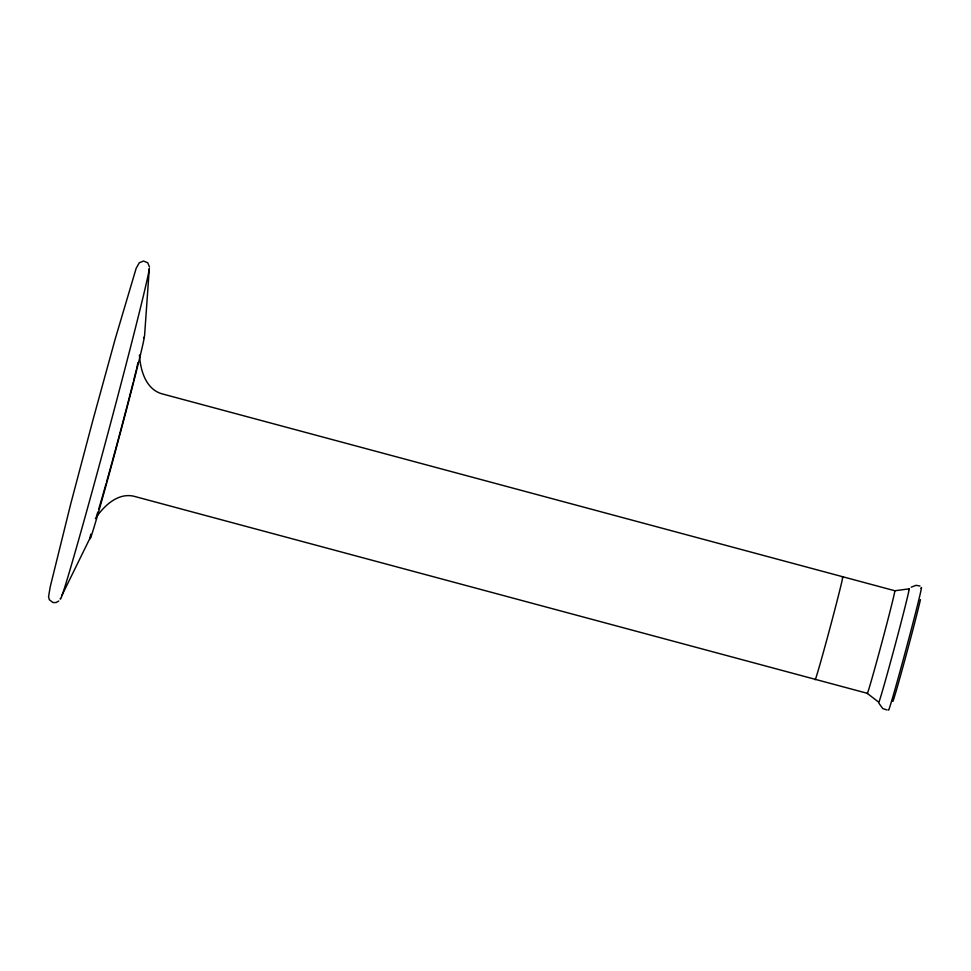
<?xml version="1.0" encoding="UTF-8"?>
<svg xmlns="http://www.w3.org/2000/svg" width="971" height="971" viewBox="0 0 971 971"><rect width="100%" height="100%" fill="white"/><g stroke="black" fill="none" stroke-linecap="round" stroke-linejoin="round"><path stroke-width="1.46" d="M144.533 336.245L149.291 268.554A171.09 2.986 -75 0 1 105.038 444.014A171.09 2.986 -75 0 1 60.311 598.33M61.889 595.441L91.225 535.652M95.34 518.599C103.933 505.721 118.608 491.508 135.588 496.703L867.212 693.294L878.658 702.154A58.794 1.02 -75 0 0 896.027 641.697A58.794 1.02 -75 0 0 908.698 589.822M58.758 601L56.075 602.542L52.98 602.542L49.351 599.75L48.55 596.764L50.213 586.872L70.798 503.621L93.01 419.763L115.282 338.733L136.158 268.336L139.29 262.777L143.514 261.029L147.75 262.789L149.485 267.013M911.223 587.152L916.078 585.319L919.998 586.035M139.46 355.058C140.407 370.497 145.966 390.148 163.262 394.165L894.874 590.756L909.244 588.839M887.069 709.959L882.809 708.624L879.034 703.405M842.343 577.672A53.199 0.922 -75 0 1 830.885 624.608A53.199 0.922 -75 0 1 815.167 679.312M143.574 338.005A104.358 1.821 -75 0 1 118.426 439.997A104.358 1.821 -75 0 1 90.752 534.208M137.979 362.62A84.841 1.481 -75 0 1 136.571 368.64M136.28 369.842A84.841 1.481 -75 0 1 133.488 381.142M133.088 382.72A84.841 1.481 -75 0 1 112.175 461.711M111.811 463.058A84.841 1.481 -75 0 1 106.47 482.247M106.057 483.716A84.841 1.481 -75 0 1 98.678 509.18M97.804 512.057A84.841 1.481 -75 0 1 96.457 516.22M894.874 590.756A53.199 0.922 -75 0 1 881.122 645.314A53.199 0.922 -75 0 1 867.212 693.294M921.018 588.329A63.528 1.105 -75 0 1 907.327 644.392A63.528 1.105 -75 0 1 888.562 709.716M920.423 599.617A53.939 0.935 -75 0 1 903.297 665.633A53.939 0.935 -75 0 1 893.296 698.319"/></g></svg>
